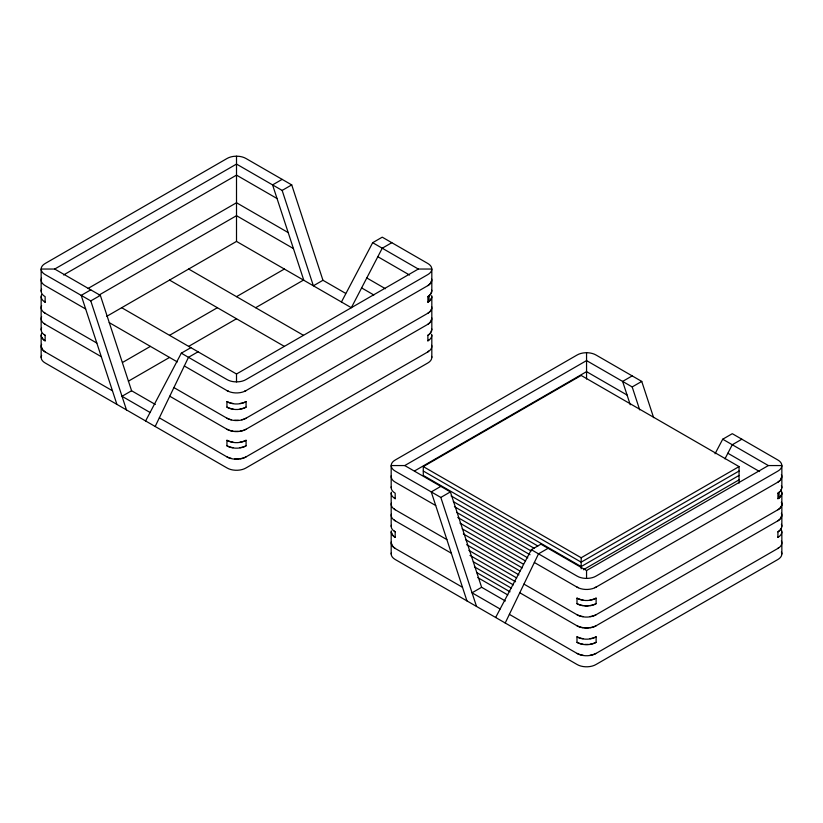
<?xml version="1.0" encoding="UTF-8"?>
<svg xmlns="http://www.w3.org/2000/svg" width="823" height="823" viewBox="0 0 823 823"><rect width="100%" height="100%" fill="white"/><g stroke="black" fill="none" stroke-linecap="round" stroke-linejoin="round"><path stroke-width="1.23" d="M155.177 426.479L188.488 357.316L198.055 351.791M505.219 623.001L538.52 553.838L548.087 548.313M724.96 458.833L732.285 444.739L741.852 439.215M145.609 420.954L181.307 353.18L190.874 347.656M341.442 302L372.675 242.692L382.242 237.168L427.878 263.514A13.61 7.86 0 0 1 427.878 274.563L246.077 379.526A13.209 7.623 0 0 1 226.942 379.526L181.307 353.18M495.652 617.476L531.349 549.702L540.917 544.178L586.552 570.524L768.353 465.561L781.85 465.561L781.85 487.658M715.053 453.761L722.717 439.215L732.285 433.69L777.92 460.036A13.61 7.86 0 0 1 777.92 471.085L596.119 576.049A13.209 7.623 0 0 1 576.985 576.049L531.349 549.702M431.694 295.642A13.61 7.86 0 0 1 429.04 301.413L427.878 302.185L427.878 296.661L429.04 295.889A13.61 7.86 0 0 0 431.694 290.118M781.397 491.166A13.61 7.86 0 0 1 779.072 497.936L777.92 498.707L777.92 493.183L779.072 492.411A13.61 7.86 0 0 0 781.397 485.642M41.15 291.136L41.15 269.039L54.709 269.039L236.51 164.075L282.145 190.422L313.378 285.797L322.955 280.273L345.619 293.358M63.577 274.964L236.51 175.124L277.042 198.528M87.968 288.513L236.51 202.746L288.194 232.59M90.777 289.861L81.21 295.385L116.907 404.381M282.145 179.373L272.578 184.897L303.81 280.273M99.058 295.046L236.51 215.688L293.42 248.546M322.955 280.273L291.723 184.897L246.077 158.551A13.25 7.654 0 0 0 226.942 158.551L45.142 263.514A13.456 7.767 0 0 0 45.142 274.563L90.777 300.909L100.355 295.385L131.587 390.76L155.331 404.463M282.145 190.422L291.723 184.897M106.805 316.299L236.51 241.417L351.339 307.709L382.242 248.217L391.81 242.692M122.586 362.439L150.393 346.38M169.538 335.331L217.375 307.709M236.51 296.661L284.357 269.039M128.367 381.193L169.538 357.429M188.673 346.38L236.51 318.758M255.655 307.709L303.492 280.087M131.587 390.76L122.01 396.285L150.074 412.488M121.691 307.709L236.51 374.002L418.31 269.039L431.818 269.039L431.818 291.136M244.647 391.1A16.604 9.588 0 0 0 246.077 390.575L427.878 285.612A14.917 8.611 0 0 0 430.46 283.03M241.633 419.751A14.444 8.343 0 0 0 246.077 418.197L427.878 313.234A13.898 8.024 0 0 0 431.591 308.718M239.966 431.098A14.444 8.343 0 0 0 246.077 429.246L427.878 324.283A14.917 8.611 0 0 0 430.46 321.7M239.966 458.72A14.444 8.343 0 0 0 246.077 456.868L427.878 351.905A22.519 13.003 0 0 0 428.526 351.03M391.182 487.658L391.182 465.561L404.751 465.561L586.552 360.597L632.187 386.944L639.697 409.885M414.73 470.849L586.552 371.646L627.085 395.05M739.054 475.437L581.172 566.594L423.289 475.437L423.289 466.6L581.172 375.453L739.054 466.6L739.054 483.173M440.819 486.383L431.252 491.907L466.95 600.903M632.187 375.895L622.62 381.419L630.264 404.782M653.616 417.642L641.755 381.419L596.119 355.073A13.25 7.654 0 0 0 576.985 355.073L395.184 460.036A13.456 7.767 0 0 0 395.184 471.085L440.819 497.431L450.387 491.907L481.62 587.283L505.363 600.985M632.187 386.944L641.755 381.419M481.62 587.283L472.052 592.807L500.117 609.01M423.289 466.6L581.172 557.757L739.054 466.6M739.054 471.023L581.172 562.171L423.289 471.023M583.394 569.732L739.054 479.86M594.679 587.622A16.604 9.588 0 0 0 596.119 587.097L777.92 482.134A14.917 8.611 0 0 0 779.813 480.467M589.998 616.571A14.444 8.343 0 0 0 596.119 614.719L777.92 509.756A13.61 7.86 0 0 0 781.397 502.215A13.898 8.024 0 0 1 777.92 509.756M589.998 627.62A14.444 8.343 0 0 0 596.119 625.768L777.92 520.805A14.917 8.611 0 0 0 779.813 519.138M589.998 655.242A14.444 8.343 0 0 0 596.119 653.39L777.92 548.427A22.519 13.003 0 0 0 778.558 547.552M722.717 439.215L768.353 465.561M372.675 242.692L418.31 269.039M727.861 453.236L759.598 471.558M377.829 256.714L409.556 275.036M366.791 277.958L385.421 288.719M361.616 287.916L373.848 294.973M188.673 269.039L303.492 335.331M169.538 280.087L284.357 346.38M404.751 465.561L450.387 491.907M451.086 495.909L537.81 545.978M54.709 269.039L100.355 295.385M453.308 501.608L534.477 548.468M454.419 506.67L531.144 550.968M456.652 512.379L530.033 554.743M457.763 517.441L527.8 557.881M435.717 505.538L395.184 482.134A13.456 7.767 0 0 1 391.306 475.591M534.353 562.49L576.985 587.097A16.604 9.588 0 0 0 578.415 587.622M459.985 523.14L525.578 561.019M85.674 309.006L45.142 285.612A13.456 7.767 0 0 1 41.613 278.061M109.233 322.616L177.326 361.925M184.321 365.968L226.942 390.575A16.604 9.588 0 0 0 228.383 391.1M462.207 528.85L523.356 564.146M463.318 533.911L522.245 567.932M465.54 539.61L520.023 571.059M466.651 544.672L518.912 574.845M468.873 550.371L516.69 577.972M394.299 508.923A16.964 9.794 0 0 0 395.184 509.756L446.868 539.6M523.953 584.104L576.985 614.719A14.444 8.343 0 0 0 583.096 616.571M469.995 555.432L515.579 581.758M44.257 312.401A16.964 9.794 0 0 0 45.142 313.234L96.826 343.068M173.91 387.582L226.942 418.197A14.444 8.343 0 0 0 231.397 419.751M473.328 561.78L513.346 584.886M394.299 519.971A16.964 9.794 0 0 0 395.184 520.805L451.333 553.221M519.786 592.745L576.985 625.768A14.444 8.343 0 0 0 583.096 627.62M474.439 566.841L511.124 588.023M476.661 572.541L510.013 591.799M44.257 323.449A16.964 9.794 0 0 0 45.142 324.283L101.291 356.698M169.754 396.223L226.942 429.246A14.444 8.343 0 0 0 233.063 431.098M477.772 577.602L507.791 594.936M392.561 545.844A14.732 8.508 0 0 0 395.184 548.427L462.485 587.283M509.386 614.359L576.985 653.39A14.444 8.343 0 0 0 583.096 655.242M43.218 350.238A14.732 8.508 0 0 0 45.142 351.905L112.442 390.76M159.343 417.837L226.942 456.868A14.444 8.343 0 0 0 231.397 458.411M440.819 497.431L476.517 606.428M90.777 300.909L126.475 409.905M781.85 493.183L781.85 526.329M781.85 531.853L781.85 553.951M779.072 492.411L779.072 497.936M781.397 524.313A13.61 7.86 0 0 1 777.92 531.853L777.92 537.378A17.18 9.917 0 0 0 778.795 536.545M583.096 605.522A14.444 8.343 0 0 1 576.985 603.67L576.985 598.146A13.209 7.623 0 0 0 596.119 598.146L596.119 603.67A14.444 8.343 0 0 1 589.998 605.522M583.096 644.193A14.444 8.343 0 0 1 576.985 642.341L576.985 636.817A13.209 7.623 0 0 0 596.119 636.817L596.119 642.341A14.444 8.343 0 0 1 589.998 644.193M586.552 352.717L586.552 379.012M586.552 570.524L586.552 578.415M581.172 557.757L581.172 568.806M431.818 296.661L431.818 329.807M431.818 335.331L431.818 357.429M429.04 295.889L429.04 301.413M431.694 328.789A13.61 7.86 0 0 1 427.878 335.331L427.878 340.856A17.18 9.917 0 0 0 428.752 340.022M394.526 497.833A22.211 12.829 0 0 0 395.184 498.707L395.184 493.183A13.456 7.767 0 0 1 391.306 486.64M391.306 525.311A13.456 7.767 0 0 0 395.184 531.853L395.184 537.378A14.732 8.508 0 0 1 392.561 534.796M391.182 493.183L391.182 526.329M391.182 531.853L391.182 553.951M233.063 409A14.444 8.343 0 0 1 226.942 407.148L226.942 401.624A13.209 7.623 0 0 0 246.077 401.624L246.077 407.148A14.444 8.343 0 0 1 239.966 409M233.063 447.671A14.444 8.343 0 0 1 226.942 445.819L226.942 440.295A13.209 7.623 0 0 0 246.077 440.295L246.077 445.819A14.444 8.343 0 0 1 239.966 447.671M236.51 156.195L236.51 241.417M236.51 374.002L236.51 381.893M44.493 301.311A22.211 12.829 0 0 0 45.142 302.185L45.142 296.661A13.456 7.767 0 0 1 41.613 289.11M41.613 327.78A13.456 7.767 0 0 0 45.142 335.331L45.142 340.856A14.732 8.508 0 0 1 43.218 339.189M41.15 296.661L41.15 329.807M41.15 335.331L41.15 357.429M395.184 498.707A13.456 7.767 0 0 1 391.306 492.164M395.184 509.756A13.456 7.767 0 0 1 391.306 503.213M781.397 474.593A13.61 7.86 0 0 1 777.92 482.134M781.397 551.935A13.61 7.86 0 0 1 777.92 559.475L596.119 664.439A13.209 7.623 0 0 1 576.985 664.439L395.184 559.475A13.456 7.767 0 0 1 391.306 552.933M596.119 642.341A13.209 7.623 0 0 1 576.985 642.341M588.291 644.368A14.444 8.343 0 0 1 584.814 644.368M596.119 653.39A13.209 7.623 0 0 1 576.985 653.39M781.397 529.837A13.61 7.86 0 0 1 777.92 537.378M781.397 540.886A13.61 7.86 0 0 1 777.92 548.427M392.057 544.888A14.732 8.508 0 0 1 391.758 543.9M596.119 603.67A13.209 7.623 0 0 1 576.985 603.67M596.119 614.719A13.209 7.623 0 0 1 576.985 614.719M395.184 537.378A13.456 7.767 0 0 1 391.306 530.835M781.294 516.278A14.917 8.611 0 0 1 780.502 518.223M781.397 513.264A13.61 7.86 0 0 1 777.92 520.805M781.294 491.177A13.898 8.024 0 0 1 777.92 498.707M596.119 625.768A13.209 7.623 0 0 1 576.985 625.768M588.291 627.795A14.444 8.343 0 0 1 584.814 627.795M596.119 636.817A14.444 8.343 0 0 1 589.998 638.669M583.096 638.669A14.444 8.343 0 0 1 576.985 636.817M596.119 598.146A14.444 8.343 0 0 1 589.998 599.998M583.096 599.998A14.444 8.343 0 0 1 576.985 598.146M588.291 605.697A14.444 8.343 0 0 1 584.814 605.697M395.184 520.805A13.456 7.767 0 0 1 391.306 514.262M395.184 531.853A16.964 9.794 0 0 1 394.299 531.02M392.057 533.839A14.732 8.508 0 0 1 391.758 532.851M781.294 477.607A14.917 8.611 0 0 1 780.502 479.552M780.996 489.644A14.917 8.611 0 0 1 780.502 490.601M779.813 491.516A14.917 8.611 0 0 1 777.92 493.183M395.184 548.427A13.456 7.767 0 0 1 391.306 541.884M596.119 587.097A13.209 7.623 0 0 1 576.985 587.097M780.996 528.315A14.917 8.611 0 0 1 780.502 529.271M779.813 530.187A14.917 8.611 0 0 1 777.92 531.853M45.142 302.185A13.456 7.767 0 0 1 41.613 294.634M45.142 313.234A13.456 7.767 0 0 1 41.613 305.683M431.694 279.069A13.61 7.86 0 0 1 427.878 285.612M431.694 356.41A13.61 7.86 0 0 1 427.878 362.953L246.077 467.917A13.209 7.623 0 0 1 226.942 467.917L45.142 362.953A13.456 7.767 0 0 1 41.613 355.402M246.077 445.819A13.209 7.623 0 0 1 226.942 445.819M246.077 456.868A13.209 7.623 0 0 1 226.942 456.868M238.248 458.895A14.444 8.343 0 0 1 234.771 458.895M431.694 334.313A13.61 7.86 0 0 1 427.878 340.856M431.694 345.362A13.61 7.86 0 0 1 427.878 351.905M42.529 349.322A14.732 8.508 0 0 1 41.716 347.378M246.077 407.148A13.209 7.623 0 0 1 226.942 407.148M238.248 420.224A14.444 8.343 0 0 1 234.771 420.224M246.077 418.197A13.209 7.623 0 0 1 226.942 418.197M45.142 340.856A13.456 7.767 0 0 1 41.613 333.305M431.252 319.756A14.917 8.611 0 0 1 430.954 320.733M431.694 317.74A13.61 7.86 0 0 1 427.878 324.283M431.694 306.691A13.61 7.86 0 0 1 427.878 313.234M431.591 297.669A13.898 8.024 0 0 1 427.878 302.185M246.077 429.246A13.209 7.623 0 0 1 226.942 429.246M238.248 431.273A14.444 8.343 0 0 1 234.771 431.273M246.077 440.295A14.444 8.343 0 0 1 239.966 442.146M233.063 442.146A14.444 8.343 0 0 1 226.942 440.295M246.077 401.624A14.444 8.343 0 0 1 239.966 403.476M233.063 403.476A14.444 8.343 0 0 1 226.942 401.624M45.142 324.283A13.456 7.767 0 0 1 41.613 316.732M45.142 335.331A16.964 9.794 0 0 1 44.257 334.498M42.529 338.274A14.732 8.508 0 0 1 42.024 337.317M431.252 281.085A14.917 8.611 0 0 1 430.954 282.063M431.252 292.134A14.917 8.611 0 0 1 430.954 293.111M430.46 294.078A14.917 8.611 0 0 1 427.878 296.661M45.142 351.905A13.456 7.767 0 0 1 41.613 344.353M246.077 390.575A13.209 7.623 0 0 1 226.942 390.575M431.252 330.805A14.917 8.611 0 0 1 430.954 331.782M430.46 332.749A14.917 8.611 0 0 1 427.878 335.331"/></g></svg>
